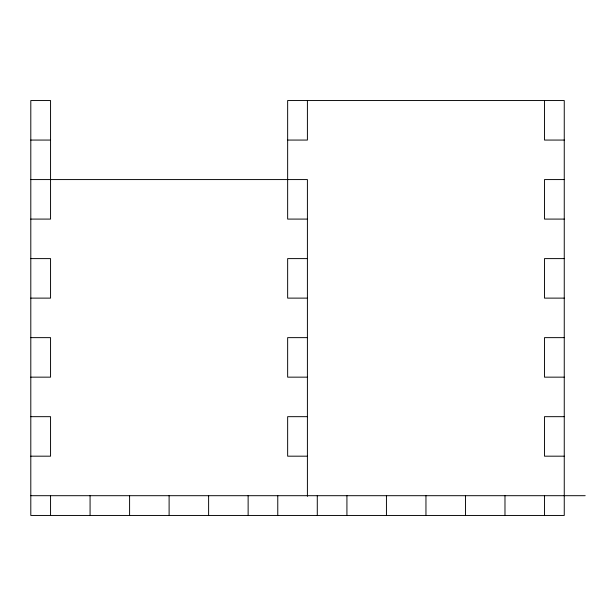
<?xml version="1.0" encoding="UTF-8"?>
<svg xmlns="http://www.w3.org/2000/svg" width="616" height="616" viewBox="0 0 616 616"><rect width="100%" height="100%" fill="white"/><g stroke="black" fill="none" stroke-linecap="round" stroke-linejoin="round"><path stroke-width="0.92" d="M30.8 140.063L50.558 140.063M287.649 140.063L307.407 140.063L307.407 100.547M564.256 140.063L544.498 140.063L544.498 100.547M30.8 179.572L307.407 179.572L307.407 496.334M564.256 179.572L544.498 179.572L544.498 219.088L564.256 219.088M30.8 219.088L50.558 219.088L50.558 100.547L30.8 100.547L30.8 515.453L564.256 515.453L564.256 100.547L287.649 100.547L287.649 219.088L307.407 219.088M30.8 258.605L50.558 258.605L50.558 298.121L30.8 298.121M307.407 258.605L287.649 258.605L287.649 298.121L307.407 298.121M564.256 258.605L544.498 258.605L544.498 298.121L564.256 298.121M30.8 337.637L50.558 337.637L50.558 377.154L30.8 377.154M307.407 337.637L287.649 337.637L287.649 377.154L307.407 377.154M564.256 337.637L544.498 337.637L544.498 377.154L564.256 377.154M30.8 416.67L50.558 416.67L50.558 456.179L30.8 456.179M307.407 416.67L287.649 416.67L287.649 456.179L307.407 456.179M564.256 416.67L544.498 416.67L544.498 456.179L564.256 456.179M30.8 495.695L585.2 495.695M544.498 495.695L544.498 515.453M504.981 495.695L504.981 515.453M465.465 495.695L465.465 515.453M425.956 495.695L425.956 515.453M386.44 495.695L386.44 515.453M346.923 495.695L346.923 515.453M317.286 495.695L317.286 515.453M277.77 495.695L277.77 515.453M248.132 495.695L248.132 515.453M208.616 495.695L208.616 515.453M169.107 495.695L169.107 515.453M129.591 495.695L129.591 515.453M90.075 495.695L90.075 515.453M50.558 495.695L50.558 515.453"/></g></svg>
